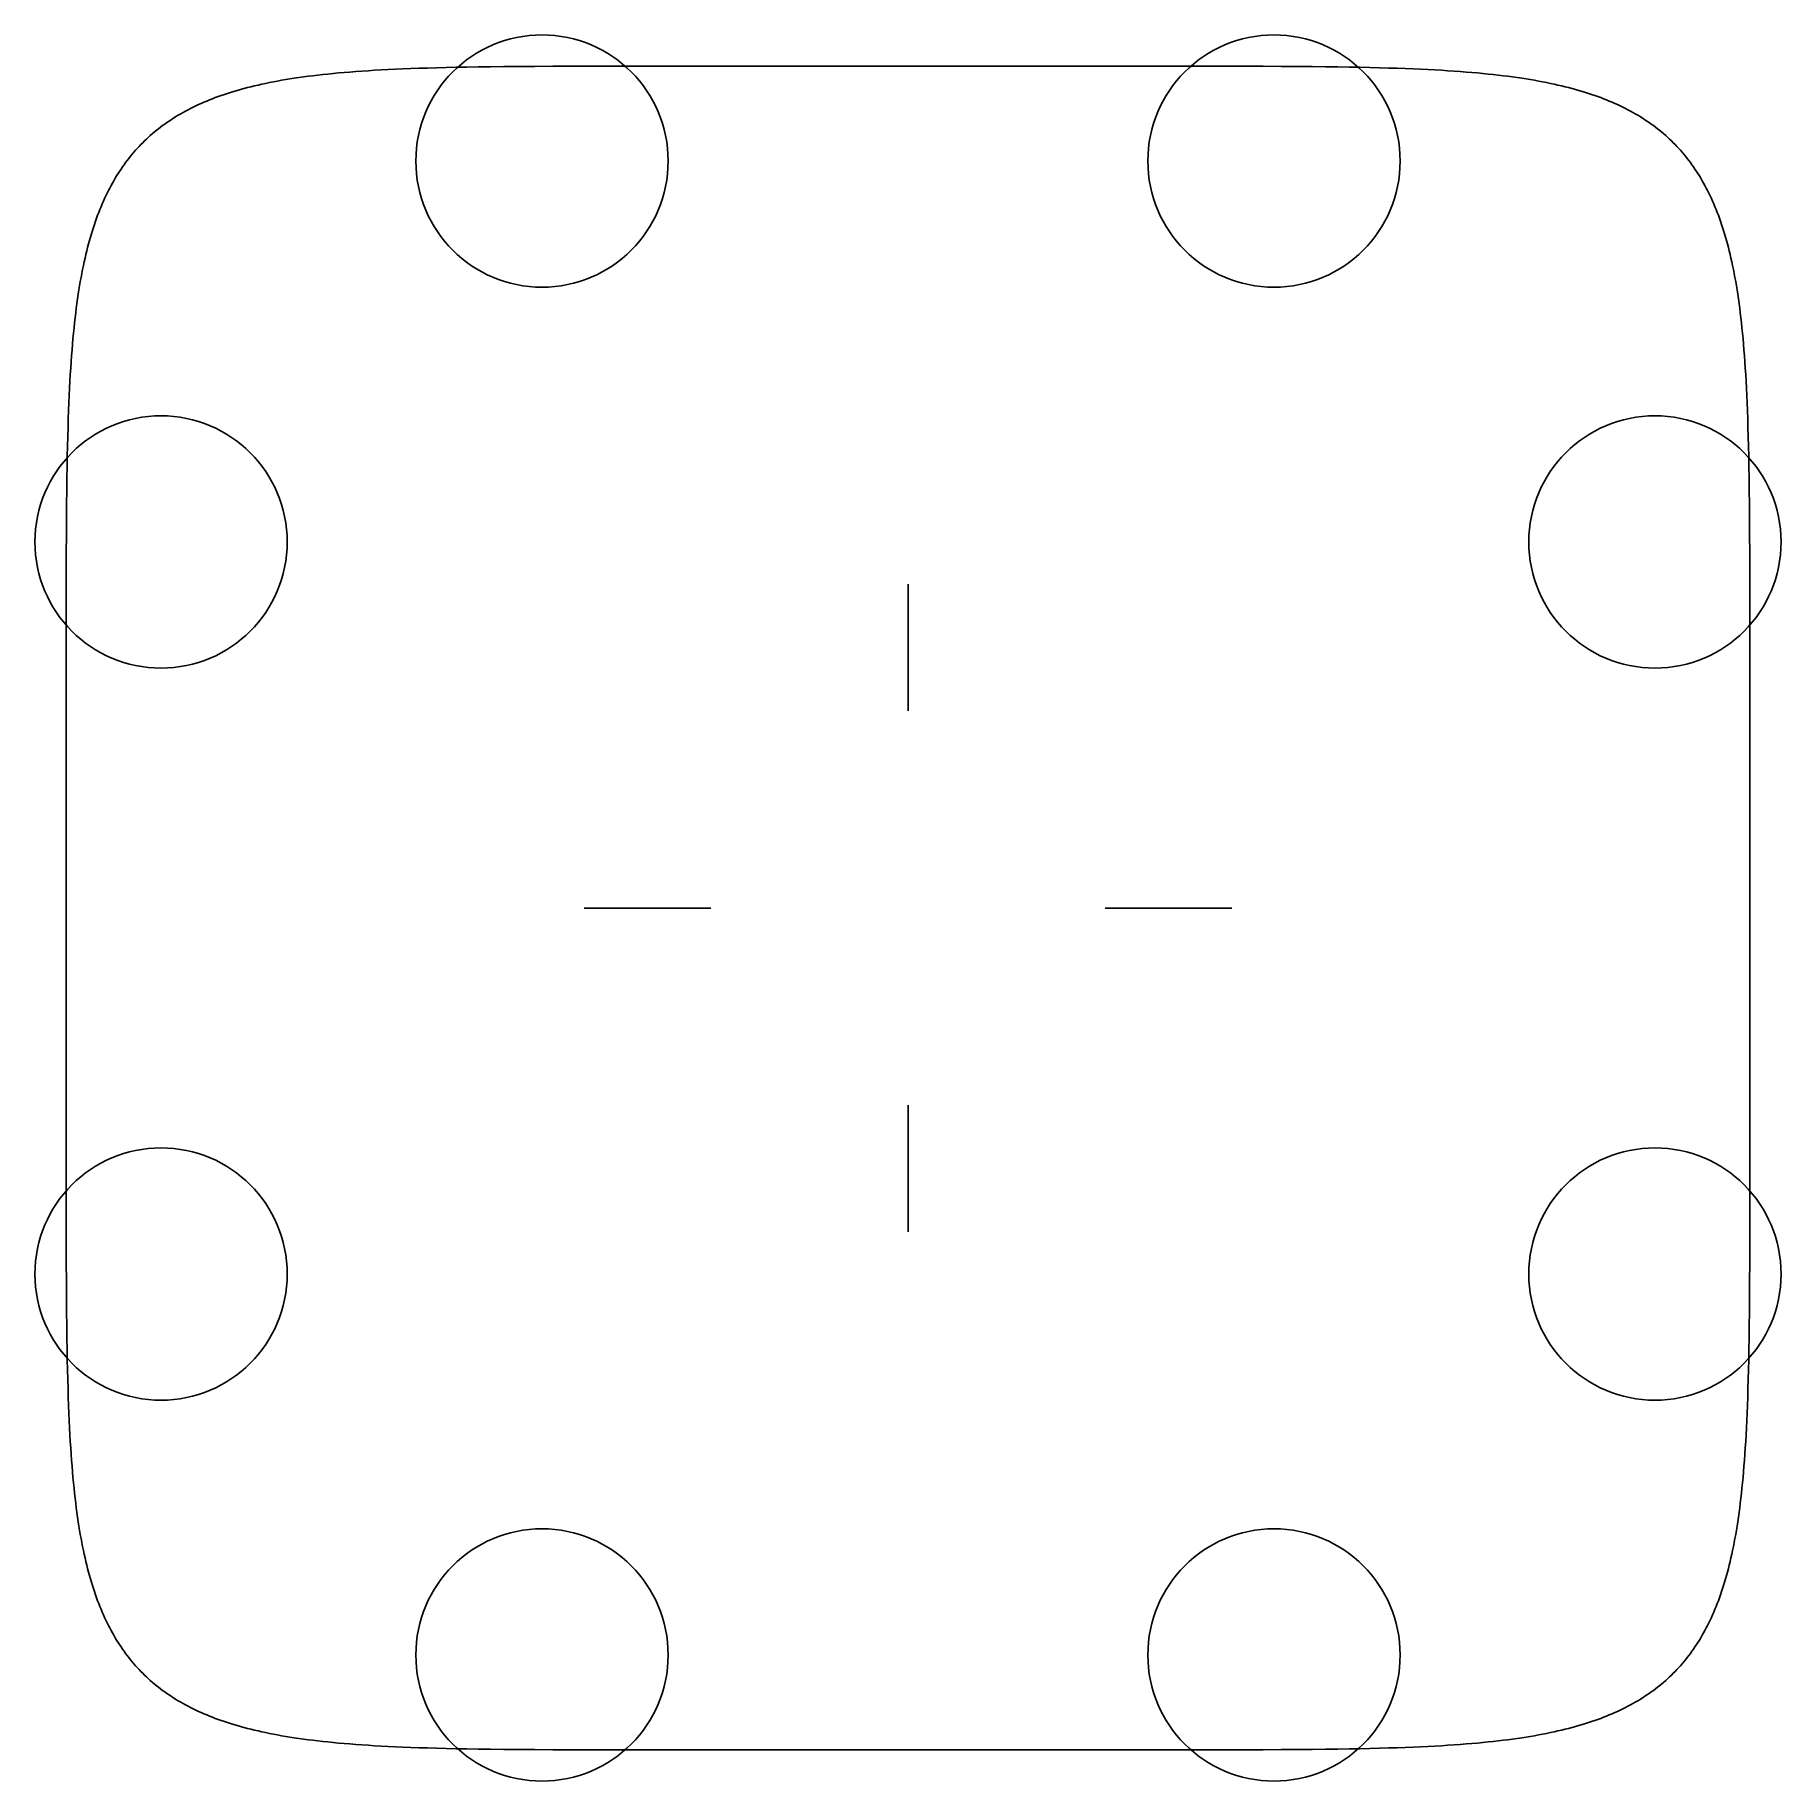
# Model space of a CAD drawing. Header units: metres. Extents: x -83 to 83, y -83 to 83.
import ezdxf

# ---------------------------------------------------------------- set-up
doc = ezdxf.new("R2010")
doc.units = ezdxf.units.M

msp = doc.modelspace()

# ---------------------------------------------------------------- linework, layer by layer
at = {"layer": 'ATTACH'}
for centre in [(-34.8161, 71.0514), (34.8161, 71.0514), (-71.0515, 34.8198), (71.0515, 34.8198), (-71.0515, -34.8198), (71.0515, -34.8198), (-34.8161, -71.0514), (34.8161, -71.0514)]:
    msp.add_circle(centre, 12, dxfattribs=at)
at = {"layer": 'OUTLINE'}
for p, q in [((-49.4422, 79.7565), (-50.1042, 79.7218)), ((-48.755, 79.7894), (-49.4422, 79.7565)), ((-48.0403, 79.8207), (-48.755, 79.7894)), ((-47.2954, 79.8502), (-48.0403, 79.8207)), ((-46.5173, 79.8781), (-47.2954, 79.8502)), ((-45.7024, 79.9042), (-46.5173, 79.8781)), ((-44.8463, 79.9287), (-45.7024, 79.9042)), ((-43.944, 79.9514), (-44.8463, 79.9287)), ((-42.9892, 79.9725), (-43.944, 79.9514)), ((-41.9742, 79.9918), (-42.9892, 79.9725)), ((-40.8892, 80.0095), (-41.9742, 79.9918)), ((-39.7219, 80.0255), (-40.8892, 80.0095)), ((-38.4557, 80.0398), (-39.7219, 80.0255)), ((-37.0685, 80.0524), (-38.4557, 80.0398)), ((-35.5286, 80.0634), (-37.0685, 80.0524)), ((-33.7892, 80.0726), (-35.5286, 80.0634)), ((-31.7752, 80.0802), (-33.7892, 80.0726)), ((-29.3544, 80.086), (-31.7752, 80.0802)), ((-26.252, 80.0903), (-29.3544, 80.086)), ((-21.6881, 80.0928), (-26.252, 80.0903)), ((0.0027, 80.0936), (-21.6881, 80.0928)), ((21.6881, 80.0928), (0.0027, 80.0936)), ((26.252, 80.0903), (21.6881, 80.0928)), ((29.3544, 80.086), (26.252, 80.0903)), ((31.7752, 80.0802), (29.3544, 80.086)), ((33.7892, 80.0726), (31.7752, 80.0802)), ((35.5286, 80.0634), (33.7892, 80.0726)), ((37.0685, 80.0524), (35.5286, 80.0634)), ((38.4557, 80.0398), (37.0685, 80.0524)), ((39.7219, 80.0255), (38.4557, 80.0398)), ((40.8892, 80.0095), (39.7219, 80.0255)), ((41.9742, 79.9918), (40.8892, 80.0095)), ((42.9892, 79.9725), (41.9742, 79.9918)), ((43.944, 79.9514), (42.9892, 79.9725)), ((44.8463, 79.9287), (43.944, 79.9514)), ((45.7024, 79.9042), (44.8463, 79.9287)), ((46.5173, 79.8781), (45.7024, 79.9042)), ((47.2954, 79.8502), (46.5173, 79.8781)), ((48.0403, 79.8207), (47.2954, 79.8502)), ((48.755, 79.7894), (48.0403, 79.8207)), ((49.4422, 79.7565), (48.755, 79.7894)), ((50.1042, 79.7218), (49.4422, 79.7565)), ((-62.5099, 78.1228), (-62.8445, 78.0382)), ((-62.1692, 78.2055), (-62.5099, 78.1228)), ((-61.8222, 78.2863), (-62.1692, 78.2055)), ((-61.4687, 78.3653), (-61.8222, 78.2863)), ((-61.1085, 78.4424), (-61.4687, 78.3653)), ((-60.7413, 78.5177), (-61.1085, 78.4424)), ((-60.3668, 78.5911), (-60.7413, 78.5177)), ((-59.9849, 78.6628), (-60.3668, 78.5911)), ((-59.5952, 78.7326), (-59.9849, 78.6628)), ((-59.1974, 78.8006), (-59.5952, 78.7326)), ((-58.7912, 78.8668), (-59.1974, 78.8006)), ((-58.3762, 78.9312), (-58.7912, 78.8668)), ((-57.952, 78.9938), (-58.3762, 78.9312)), ((-57.5183, 79.0546), (-57.952, 78.9938)), ((-57.0746, 79.1136), (-57.5183, 79.0546)), ((-56.6204, 79.1709), (-57.0746, 79.1136)), ((-56.1551, 79.2264), (-56.6204, 79.1709)), ((-55.6784, 79.2802), (-56.1551, 79.2264)), ((-55.1894, 79.3322), (-55.6784, 79.2802)), ((-54.6876, 79.3824), (-55.1894, 79.3322)), ((-54.1722, 79.4309), (-54.6876, 79.3824)), ((-53.6425, 79.4776), (-54.1722, 79.4309)), ((-53.0974, 79.5227), (-53.6425, 79.4776)), ((-52.5361, 79.5659), (-53.0974, 79.5227)), ((-51.9574, 79.6075), (-52.5361, 79.5659)), ((-51.3601, 79.6473), (-51.9574, 79.6075)), ((-50.7429, 79.6854), (-51.3601, 79.6473)), ((-50.1042, 79.7218), (-50.7429, 79.6854)), ((50.7429, 79.6854), (50.1042, 79.7218)), ((51.3601, 79.6473), (50.7429, 79.6854)), ((51.9574, 79.6075), (51.3601, 79.6473)), ((52.5361, 79.5659), (51.9574, 79.6075)), ((53.0974, 79.5227), (52.5361, 79.5659)), ((53.6425, 79.4776), (53.0974, 79.5227)), ((54.1722, 79.4309), (53.6425, 79.4776)), ((54.6876, 79.3824), (54.1722, 79.4309)), ((55.1894, 79.3322), (54.6876, 79.3824)), ((55.6784, 79.2802), (55.1894, 79.3322)), ((56.1551, 79.2264), (55.6784, 79.2802)), ((56.6204, 79.1709), (56.1551, 79.2264)), ((57.0746, 79.1136), (56.6204, 79.1709)), ((57.5183, 79.0546), (57.0746, 79.1136)), ((57.952, 78.9938), (57.5183, 79.0546)), ((58.3762, 78.9312), (57.952, 78.9938)), ((58.7912, 78.8668), (58.3762, 78.9312)), ((59.1974, 78.8006), (58.7912, 78.8668)), ((59.5952, 78.7326), (59.1974, 78.8006)), ((59.9849, 78.6628), (59.5952, 78.7326)), ((60.3668, 78.5911), (59.9849, 78.6628)), ((60.7413, 78.5177), (60.3668, 78.5911)), ((61.1085, 78.4424), (60.7413, 78.5177)), ((61.4687, 78.3653), (61.1085, 78.4424)), ((61.8222, 78.2863), (61.4687, 78.3653)), ((62.1692, 78.2055), (61.8222, 78.2863)), ((62.5099, 78.1228), (62.1692, 78.2055)), ((62.8445, 78.0382), (62.5099, 78.1228)), ((-67.4935, 76.4216), (-67.7463, 76.3035)), ((-67.2368, 76.5376), (-67.4935, 76.4216)), ((-66.976, 76.6516), (-67.2368, 76.5376)), ((-66.7112, 76.7635), (-66.976, 76.6516)), ((-66.4421, 76.8734), (-66.7112, 76.7635)), ((-66.1687, 76.9813), (-66.4421, 76.8734)), ((-65.8909, 77.0872), (-66.1687, 76.9813)), ((-65.6086, 77.191), (-65.8909, 77.0872)), ((-65.3217, 77.2929), (-65.6086, 77.191)), ((-65.03, 77.3929), (-65.3217, 77.2929)), ((-64.7334, 77.4908), (-65.03, 77.3929)), ((-64.4319, 77.5869), (-64.7334, 77.4908)), ((-64.1253, 77.6809), (-64.4319, 77.5869)), ((-63.8134, 77.7731), (-64.1253, 77.6809)), ((-63.496, 77.8634), (-63.8134, 77.7731)), ((-63.1731, 77.9517), (-63.496, 77.8634)), ((-62.8445, 78.0382), (-63.1731, 77.9517)), ((63.1731, 77.9517), (62.8445, 78.0382)), ((63.496, 77.8634), (63.1731, 77.9517)), ((63.8134, 77.7731), (63.496, 77.8634)), ((64.1253, 77.6809), (63.8134, 77.7731)), ((64.4319, 77.5869), (64.1253, 77.6809)), ((64.7334, 77.4908), (64.4319, 77.5869)), ((65.03, 77.3929), (64.7334, 77.4908)), ((65.3217, 77.2929), (65.03, 77.3929)), ((65.6086, 77.191), (65.3217, 77.2929)), ((65.8909, 77.0872), (65.6086, 77.191)), ((66.1687, 76.9813), (65.8909, 77.0872)), ((66.4421, 76.8734), (66.1687, 76.9813)), ((66.7112, 76.7635), (66.4421, 76.8734)), ((66.976, 76.6516), (66.7112, 76.7635)), ((67.2368, 76.5376), (66.976, 76.6516)), ((67.4935, 76.4216), (67.2368, 76.5376)), ((67.7463, 76.3035), (67.4935, 76.4216)), ((-70.2875, 74.8627), (-70.4984, 74.7183)), ((-70.0735, 75.0047), (-70.2875, 74.8627)), ((-69.8562, 75.1445), (-70.0735, 75.0047)), ((-69.6356, 75.282), (-69.8562, 75.1445)), ((-69.4118, 75.4173), (-69.6356, 75.282)), ((-69.1845, 75.5504), (-69.4118, 75.4173)), ((-68.9538, 75.6813), (-69.1845, 75.5504)), ((-68.7196, 75.81), (-68.9538, 75.6813)), ((-68.4818, 75.9366), (-68.7196, 75.81)), ((-68.2404, 76.061), (-68.4818, 75.9366)), ((-67.9952, 76.1833), (-68.2404, 76.061)), ((-67.7463, 76.3035), (-67.9952, 76.1833)), ((67.9952, 76.1833), (67.7463, 76.3035)), ((68.2404, 76.061), (67.9952, 76.1833)), ((68.4818, 75.9366), (68.2404, 76.061)), ((68.7196, 75.81), (68.4818, 75.9366)), ((68.9538, 75.6813), (68.7196, 75.81)), ((69.1845, 75.5504), (68.9538, 75.6813)), ((69.4118, 75.4173), (69.1845, 75.5504)), ((69.6356, 75.282), (69.4118, 75.4173)), ((69.8562, 75.1445), (69.6356, 75.282)), ((70.0735, 75.0047), (69.8562, 75.1445)), ((70.2875, 74.8627), (70.0735, 75.0047)), ((70.4984, 74.7183), (70.2875, 74.8627)), ((-72.4436, 73.1438), (-72.6226, 72.9727)), ((-72.2618, 73.3124), (-72.4436, 73.1438)), ((-72.0774, 73.4784), (-72.2618, 73.3124)), ((-71.8901, 73.6419), (-72.0774, 73.4784)), ((-71.7, 73.8029), (-71.8901, 73.6419)), ((-71.5071, 73.9615), (-71.7, 73.8029)), ((-71.3113, 74.1176), (-71.5071, 73.9615)), ((-71.1126, 74.2714), (-71.3113, 74.1176)), ((-70.9109, 74.4227), (-71.1126, 74.2714)), ((-70.7062, 74.5717), (-70.9109, 74.4227)), ((-70.4984, 74.7183), (-70.7062, 74.5717)), ((70.7062, 74.5717), (70.4984, 74.7183)), ((70.9109, 74.4227), (70.7062, 74.5717)), ((71.1126, 74.2714), (70.9109, 74.4227)), ((71.3113, 74.1176), (71.1126, 74.2714)), ((71.5071, 73.9615), (71.3113, 74.1176)), ((71.7, 73.8029), (71.5071, 73.9615)), ((71.8901, 73.6419), (71.7, 73.8029)), ((72.0774, 73.4784), (71.8901, 73.6419)), ((72.2618, 73.3124), (72.0774, 73.4784)), ((72.4436, 73.1438), (72.2618, 73.3124)), ((72.6226, 72.9727), (72.4436, 73.1438)), ((-73.9615, 71.5071), (-74.1176, 71.3113)), ((-73.8029, 71.7), (-73.9615, 71.5071)), ((-73.6419, 71.8901), (-73.8029, 71.7)), ((-73.4784, 72.0774), (-73.6419, 71.8901)), ((-73.3124, 72.2618), (-73.4784, 72.0774)), ((-73.1438, 72.4436), (-73.3124, 72.2618)), ((-72.9727, 72.6226), (-73.1438, 72.4436)), ((-72.799, 72.799), (-72.9727, 72.6226)), ((-72.6226, 72.9727), (-72.799, 72.799)), ((72.799, 72.799), (72.6226, 72.9727)), ((72.9727, 72.6226), (72.799, 72.799)), ((73.1438, 72.4436), (72.9727, 72.6226)), ((73.3124, 72.2618), (73.1438, 72.4436)), ((73.4784, 72.0774), (73.3124, 72.2618)), ((73.6419, 71.8901), (73.4784, 72.0774)), ((73.8029, 71.7), (73.6419, 71.8901)), ((73.9615, 71.5071), (73.8029, 71.7)), ((74.1176, 71.3113), (73.9615, 71.5071)), ((-75.1445, 69.8562), (-75.282, 69.6356)), ((-75.0047, 70.0735), (-75.1445, 69.8562)), ((-74.8627, 70.2875), (-75.0047, 70.0735)), ((-74.7183, 70.4984), (-74.8627, 70.2875)), ((-74.5717, 70.7062), (-74.7183, 70.4984)), ((-74.4227, 70.9109), (-74.5717, 70.7062)), ((-74.2714, 71.1126), (-74.4227, 70.9109)), ((-74.1176, 71.3113), (-74.2714, 71.1126)), ((74.2714, 71.1126), (74.1176, 71.3113)), ((74.4227, 70.9109), (74.2714, 71.1126)), ((74.5717, 70.7062), (74.4227, 70.9109)), ((74.7183, 70.4984), (74.5717, 70.7062)), ((74.8627, 70.2875), (74.7183, 70.4984)), ((75.0047, 70.0735), (74.8627, 70.2875)), ((75.1445, 69.8562), (75.0047, 70.0735)), ((75.282, 69.6356), (75.1445, 69.8562)), ((-76.061, 68.2404), (-76.1833, 67.9952)), ((-75.9366, 68.4818), (-76.061, 68.2404)), ((-75.81, 68.7196), (-75.9366, 68.4818)), ((-75.6813, 68.9538), (-75.81, 68.7196)), ((-75.5504, 69.1845), (-75.6813, 68.9538)), ((-75.4173, 69.4118), (-75.5504, 69.1845)), ((-75.282, 69.6356), (-75.4173, 69.4118)), ((75.4173, 69.4118), (75.282, 69.6356)), ((75.5504, 69.1845), (75.4173, 69.4118)), ((75.6813, 68.9538), (75.5504, 69.1845)), ((75.81, 68.7196), (75.6813, 68.9538)), ((75.9366, 68.4818), (75.81, 68.7196)), ((76.061, 68.2404), (75.9366, 68.4818)), ((76.1833, 67.9952), (76.061, 68.2404)), ((-76.8734, 66.4421), (-76.9813, 66.1687)), ((-76.7635, 66.7112), (-76.8734, 66.4421)), ((-76.6516, 66.976), (-76.7635, 66.7112)), ((-76.5376, 67.2368), (-76.6516, 66.976)), ((-76.4216, 67.4935), (-76.5376, 67.2368)), ((-76.3035, 67.7463), (-76.4216, 67.4935)), ((-76.1833, 67.9952), (-76.3035, 67.7463)), ((76.3035, 67.7463), (76.1833, 67.9952)), ((76.4216, 67.4935), (76.3035, 67.7463)), ((76.5376, 67.2368), (76.4216, 67.4935)), ((76.6516, 66.976), (76.5376, 67.2368)), ((76.7635, 66.7112), (76.6516, 66.976)), ((76.8734, 66.4421), (76.7635, 66.7112)), ((76.9813, 66.1687), (76.8734, 66.4421)), ((-77.3929, 65.03), (-77.4908, 64.7334)), ((-77.2929, 65.3217), (-77.3929, 65.03)), ((-77.191, 65.6086), (-77.2929, 65.3217)), ((-77.0872, 65.8909), (-77.191, 65.6086)), ((-76.9813, 66.1687), (-77.0872, 65.8909)), ((77.0872, 65.8909), (76.9813, 66.1687)), ((77.191, 65.6086), (77.0872, 65.8909)), ((77.2929, 65.3217), (77.191, 65.6086)), ((77.3929, 65.03), (77.2929, 65.3217)), ((77.4908, 64.7334), (77.3929, 65.03)), ((-77.9517, 63.1731), (-78.0382, 62.8445)), ((-77.8634, 63.496), (-77.9517, 63.1731)), ((-77.7731, 63.8134), (-77.8634, 63.496)), ((-77.6809, 64.1253), (-77.7731, 63.8134)), ((-77.5869, 64.4319), (-77.6809, 64.1253)), ((-77.4908, 64.7334), (-77.5869, 64.4319)), ((77.5869, 64.4319), (77.4908, 64.7334)), ((77.6809, 64.1253), (77.5869, 64.4319)), ((77.7731, 63.8134), (77.6809, 64.1253)), ((77.8634, 63.496), (77.7731, 63.8134)), ((77.9517, 63.1731), (77.8634, 63.496)), ((78.0382, 62.8445), (77.9517, 63.1731)), ((-78.3653, 61.4687), (-78.4424, 61.1085)), ((-78.2863, 61.8222), (-78.3653, 61.4687)), ((-78.2055, 62.1692), (-78.2863, 61.8222)), ((-78.1228, 62.5099), (-78.2055, 62.1692)), ((-78.0382, 62.8445), (-78.1228, 62.5099)), ((78.1228, 62.5099), (78.0382, 62.8445)), ((78.2055, 62.1692), (78.1228, 62.5099)), ((78.2863, 61.8222), (78.2055, 62.1692)), ((78.3653, 61.4687), (78.2863, 61.8222)), ((78.4424, 61.1085), (78.3653, 61.4687)), ((-78.6628, 59.9849), (-78.7326, 59.5952)), ((-78.5911, 60.3668), (-78.6628, 59.9849)), ((-78.5177, 60.7413), (-78.5911, 60.3668)), ((-78.4424, 61.1085), (-78.5177, 60.7413)), ((78.5177, 60.7413), (78.4424, 61.1085)), ((78.5911, 60.3668), (78.5177, 60.7413)), ((78.6628, 59.9849), (78.5911, 60.3668)), ((78.7326, 59.5952), (78.6628, 59.9849)), ((-78.9312, 58.3762), (-78.9938, 57.952)), ((-78.8668, 58.7912), (-78.9312, 58.3762)), ((-78.8006, 59.1974), (-78.8668, 58.7912)), ((-78.7326, 59.5952), (-78.8006, 59.1974)), ((78.8006, 59.1974), (78.7326, 59.5952)), ((78.8668, 58.7912), (78.8006, 59.1974)), ((78.9312, 58.3762), (78.8668, 58.7912)), ((78.9938, 57.952), (78.9312, 58.3762)), ((-79.1709, 56.6204), (-79.2264, 56.1551)), ((-79.1136, 57.0746), (-79.1709, 56.6204)), ((-79.0546, 57.5183), (-79.1136, 57.0746)), ((-78.9938, 57.952), (-79.0546, 57.5183)), ((79.0546, 57.5183), (78.9938, 57.952)), ((79.1136, 57.0746), (79.0546, 57.5183)), ((79.1709, 56.6204), (79.1136, 57.0746)), ((79.2264, 56.1551), (79.1709, 56.6204)), ((-79.3322, 55.1894), (-79.3824, 54.6876)), ((-79.2802, 55.6784), (-79.3322, 55.1894)), ((-79.2264, 56.1551), (-79.2802, 55.6784)), ((79.2802, 55.6784), (79.2264, 56.1551)), ((79.3322, 55.1894), (79.2802, 55.6784)), ((79.3824, 54.6876), (79.3322, 55.1894)), ((-79.4776, 53.6425), (-79.5227, 53.0974)), ((-79.4309, 54.1722), (-79.4776, 53.6425)), ((-79.3824, 54.6876), (-79.4309, 54.1722)), ((79.4309, 54.1722), (79.3824, 54.6876)), ((79.4776, 53.6425), (79.4309, 54.1722)), ((79.5227, 53.0974), (79.4776, 53.6425)), ((-79.6075, 51.9574), (-79.6473, 51.3601)), ((-79.5659, 52.5361), (-79.6075, 51.9574)), ((-79.5227, 53.0974), (-79.5659, 52.5361)), ((79.5659, 52.5361), (79.5227, 53.0974)), ((79.6075, 51.9574), (79.5659, 52.5361)), ((79.6473, 51.3601), (79.6075, 51.9574)), ((-79.7218, 50.1042), (-79.7565, 49.4422)), ((-79.6854, 50.7429), (-79.7218, 50.1042)), ((-79.6473, 51.3601), (-79.6854, 50.7429)), ((79.6854, 50.7429), (79.6473, 51.3601)), ((79.7218, 50.1042), (79.6854, 50.7429)), ((79.7565, 49.4422), (79.7218, 50.1042)), ((-79.7894, 48.755), (-79.8207, 48.0403)), ((-79.7565, 49.4422), (-79.7894, 48.755)), ((79.7894, 48.755), (79.7565, 49.4422)), ((79.8207, 48.0403), (79.7894, 48.755)), ((-79.8781, 46.5173), (-79.9042, 45.7024)), ((-79.8502, 47.2954), (-79.8781, 46.5173)), ((-79.8207, 48.0403), (-79.8502, 47.2954)), ((79.8502, 47.2954), (79.8207, 48.0403)), ((79.8781, 46.5173), (79.8502, 47.2954)), ((79.9042, 45.7024), (79.8781, 46.5173)), ((-79.9042, 45.7024), (-79.9287, 44.8463)), ((79.9287, 44.8463), (79.9042, 45.7024)), ((-79.9514, 43.944), (-79.9725, 42.9892)), ((-79.9287, 44.8463), (-79.9514, 43.944)), ((79.9514, 43.944), (79.9287, 44.8463)), ((79.9725, 42.9892), (79.9514, 43.944)), ((-79.9918, 41.9742), (-80.0095, 40.8892)), ((-79.9725, 42.9892), (-79.9918, 41.9742)), ((79.9918, 41.9742), (79.9725, 42.9892)), ((80.0095, 40.8892), (79.9918, 41.9742)), ((-80.0095, 40.8892), (-80.0255, 39.7219)), ((80.0255, 39.7219), (80.0095, 40.8892)), ((-80.0398, 38.4557), (-80.0524, 37.0685)), ((-80.0255, 39.7219), (-80.0398, 38.4557)), ((80.0398, 38.4557), (80.0255, 39.7219)), ((80.0524, 37.0685), (80.0398, 38.4557)), ((-80.0524, 37.0685), (-80.0634, 35.5286)), ((80.0634, 35.5286), (80.0524, 37.0685)), ((-80.0634, 35.5286), (-80.0726, 33.7892)), ((80.0726, 33.7892), (80.0634, 35.5286)), ((-80.0726, 33.7892), (-80.0802, 31.7752)), ((80.0802, 31.7752), (80.0726, 33.7892)), ((-80.0802, 31.7752), (-80.086, 29.3544)), ((80.086, 29.3544), (80.0802, 31.7752)), ((-80.086, 29.3544), (-80.0903, 26.252)), ((80.0903, 26.252), (80.086, 29.3544)), ((-80.0903, 26.252), (-80.0928, 21.6881)), ((80.0928, 21.6881), (80.0903, 26.252)), ((-80.0928, 21.6881), (-80.0936, 0.0033)), ((80.0936, 0), (80.0928, 21.6881)), ((-80.0936, 0.0033), (-80.0928, -21.6881)), ((80.0928, -21.6881), (80.0936, 0)), ((-80.0928, -21.6881), (-80.0903, -26.252)), ((80.0903, -26.252), (80.0928, -21.6881)), ((-80.0903, -26.252), (-80.086, -29.3544)), ((80.086, -29.3544), (80.0903, -26.252)), ((-80.086, -29.3544), (-80.0802, -31.7752)), ((80.0802, -31.7752), (80.086, -29.3544)), ((-80.0802, -31.7752), (-80.0726, -33.7892)), ((80.0726, -33.7892), (80.0802, -31.7752)), ((-80.0726, -33.7892), (-80.0634, -35.5286)), ((80.0634, -35.5286), (80.0726, -33.7892)), ((-80.0634, -35.5286), (-80.0524, -37.0685)), ((80.0524, -37.0685), (80.0634, -35.5286)), ((-80.0524, -37.0685), (-80.0398, -38.4557)), ((80.0398, -38.4557), (80.0524, -37.0685)), ((-80.0398, -38.4557), (-80.0255, -39.7219)), ((-80.0255, -39.7219), (-80.0095, -40.8892)), ((80.0095, -40.8892), (80.0255, -39.7219)), ((80.0255, -39.7219), (80.0398, -38.4557)), ((-80.0095, -40.8892), (-79.9918, -41.9742)), ((79.9918, -41.9742), (80.0095, -40.8892)), ((-79.9918, -41.9742), (-79.9725, -42.9892)), ((-79.9725, -42.9892), (-79.9514, -43.944)), ((79.9514, -43.944), (79.9725, -42.9892)), ((79.9725, -42.9892), (79.9918, -41.9742)), ((-79.9514, -43.944), (-79.9287, -44.8463)), ((-79.9287, -44.8463), (-79.9042, -45.7024)), ((79.9042, -45.7024), (79.9287, -44.8463)), ((79.9287, -44.8463), (79.9514, -43.944)), ((-79.9042, -45.7024), (-79.8781, -46.5173)), ((79.8781, -46.5173), (79.9042, -45.7024)), ((-79.8781, -46.5173), (-79.8502, -47.2954)), ((-79.8502, -47.2954), (-79.8207, -48.0403)), ((-79.8207, -48.0403), (-79.7894, -48.755)), ((79.7894, -48.755), (79.8207, -48.0403)), ((79.8207, -48.0403), (79.8502, -47.2954)), ((79.8502, -47.2954), (79.8781, -46.5173)), ((-79.7894, -48.755), (-79.7565, -49.4422)), ((-79.7565, -49.4422), (-79.7218, -50.1042)), ((79.7218, -50.1042), (79.7565, -49.4422)), ((79.7565, -49.4422), (79.7894, -48.755)), ((-79.7218, -50.1042), (-79.6854, -50.7429)), ((-79.6854, -50.7429), (-79.6473, -51.3601)), ((-79.6473, -51.3601), (-79.6075, -51.9574)), ((79.6075, -51.9574), (79.6473, -51.3601)), ((79.6473, -51.3601), (79.6854, -50.7429)), ((79.6854, -50.7429), (79.7218, -50.1042)), ((-79.6075, -51.9574), (-79.5659, -52.5361)), ((-79.5659, -52.5361), (-79.5227, -53.0974)), ((-79.5227, -53.0974), (-79.4776, -53.6425)), ((79.4776, -53.6425), (79.5227, -53.0974)), ((79.5227, -53.0974), (79.5659, -52.5361)), ((79.5659, -52.5361), (79.6075, -51.9574)), ((-79.4776, -53.6425), (-79.4309, -54.1722)), ((-79.4309, -54.1722), (-79.3824, -54.6876)), ((-79.3824, -54.6876), (-79.3322, -55.1894)), ((79.3322, -55.1894), (79.3824, -54.6876)), ((79.3824, -54.6876), (79.4309, -54.1722)), ((79.4309, -54.1722), (79.4776, -53.6425)), ((-79.3322, -55.1894), (-79.2802, -55.6784)), ((-79.2802, -55.6784), (-79.2264, -56.1551)), ((-79.2264, -56.1551), (-79.1709, -56.6204)), ((79.1709, -56.6204), (79.2264, -56.1551)), ((79.2264, -56.1551), (79.2802, -55.6784)), ((79.2802, -55.6784), (79.3322, -55.1894)), ((-79.1709, -56.6204), (-79.1136, -57.0746)), ((-79.1136, -57.0746), (-79.0546, -57.5183)), ((-79.0546, -57.5183), (-78.9938, -57.952)), ((-78.9938, -57.952), (-78.9312, -58.3762)), ((78.9312, -58.3762), (78.9938, -57.952)), ((78.9938, -57.952), (79.0546, -57.5183)), ((79.0546, -57.5183), (79.1136, -57.0746)), ((79.1136, -57.0746), (79.1709, -56.6204)), ((-78.9312, -58.3762), (-78.8668, -58.7912)), ((-78.8668, -58.7912), (-78.8006, -59.1974)), ((-78.8006, -59.1974), (-78.7326, -59.5952)), ((-78.7326, -59.5952), (-78.6628, -59.9849)), ((78.6628, -59.9849), (78.7326, -59.5952)), ((78.7326, -59.5952), (78.8006, -59.1974)), ((78.8006, -59.1974), (78.8668, -58.7912)), ((78.8668, -58.7912), (78.9312, -58.3762)), ((-78.6628, -59.9849), (-78.5911, -60.3668)), ((-78.5911, -60.3668), (-78.5177, -60.7413)), ((-78.5177, -60.7413), (-78.4424, -61.1085)), ((-78.4424, -61.1085), (-78.3653, -61.4687)), ((78.3653, -61.4687), (78.4424, -61.1085)), ((78.4424, -61.1085), (78.5177, -60.7413)), ((78.5177, -60.7413), (78.5911, -60.3668)), ((78.5911, -60.3668), (78.6628, -59.9849)), ((-78.3653, -61.4687), (-78.2863, -61.8222)), ((-78.2863, -61.8222), (-78.2055, -62.1692)), ((-78.2055, -62.1692), (-78.1228, -62.5099)), ((-78.1228, -62.5099), (-78.0382, -62.8445)), ((-78.0382, -62.8445), (-77.9517, -63.1731)), ((77.9517, -63.1731), (78.0382, -62.8445)), ((78.0382, -62.8445), (78.1228, -62.5099)), ((78.1228, -62.5099), (78.2055, -62.1692)), ((78.2055, -62.1692), (78.2863, -61.8222)), ((78.2863, -61.8222), (78.3653, -61.4687)), ((-77.9517, -63.1731), (-77.8634, -63.496)), ((-77.8634, -63.496), (-77.7731, -63.8134)), ((-77.7731, -63.8134), (-77.6809, -64.1253)), ((-77.6809, -64.1253), (-77.5869, -64.4319)), ((-77.5869, -64.4319), (-77.4908, -64.7334)), ((-77.4908, -64.7334), (-77.3929, -65.03)), ((77.3929, -65.03), (77.4908, -64.7334)), ((77.4908, -64.7334), (77.5869, -64.4319)), ((77.5869, -64.4319), (77.6809, -64.1253)), ((77.6809, -64.1253), (77.7731, -63.8134)), ((77.7731, -63.8134), (77.8634, -63.496)), ((77.8634, -63.496), (77.9517, -63.1731)), ((-77.3929, -65.03), (-77.2929, -65.3217)), ((-77.2929, -65.3217), (-77.191, -65.6086)), ((-77.191, -65.6086), (-77.0872, -65.8909)), ((-77.0872, -65.8909), (-76.9813, -66.1687)), ((-76.9813, -66.1687), (-76.8734, -66.4421)), ((76.8734, -66.4421), (76.9813, -66.1687)), ((76.9813, -66.1687), (77.0872, -65.8909)), ((77.0872, -65.8909), (77.191, -65.6086)), ((77.191, -65.6086), (77.2929, -65.3217)), ((77.2929, -65.3217), (77.3929, -65.03)), ((-76.8734, -66.4421), (-76.7635, -66.7112)), ((-76.7635, -66.7112), (-76.6516, -66.976)), ((-76.6516, -66.976), (-76.5376, -67.2368)), ((-76.5376, -67.2368), (-76.4216, -67.4935)), ((-76.4216, -67.4935), (-76.3035, -67.7463)), ((-76.3035, -67.7463), (-76.1833, -67.9952)), ((-76.1833, -67.9952), (-76.061, -68.2404)), ((76.061, -68.2404), (76.1833, -67.9952)), ((76.1833, -67.9952), (76.3035, -67.7463)), ((76.3035, -67.7463), (76.4216, -67.4935)), ((76.4216, -67.4935), (76.5376, -67.2368)), ((76.5376, -67.2368), (76.6516, -66.976)), ((76.6516, -66.976), (76.7635, -66.7112)), ((76.7635, -66.7112), (76.8734, -66.4421)), ((-76.061, -68.2404), (-75.9366, -68.4818)), ((-75.9366, -68.4818), (-75.81, -68.7196)), ((-75.81, -68.7196), (-75.6813, -68.9538)), ((-75.6813, -68.9538), (-75.5504, -69.1845)), ((-75.5504, -69.1845), (-75.4173, -69.4118)), ((-75.4173, -69.4118), (-75.282, -69.6356)), ((-75.282, -69.6356), (-75.1445, -69.8562)), ((75.1445, -69.8562), (75.282, -69.6356)), ((75.282, -69.6356), (75.4173, -69.4118)), ((75.4173, -69.4118), (75.5504, -69.1845)), ((75.5504, -69.1845), (75.6813, -68.9538)), ((75.6813, -68.9538), (75.81, -68.7196)), ((75.81, -68.7196), (75.9366, -68.4818)), ((75.9366, -68.4818), (76.061, -68.2404)), ((-75.1445, -69.8562), (-75.0047, -70.0735)), ((-75.0047, -70.0735), (-74.8627, -70.2875)), ((-74.8627, -70.2875), (-74.7183, -70.4984)), ((-74.7183, -70.4984), (-74.5717, -70.7062)), ((-74.5717, -70.7062), (-74.4227, -70.9109)), ((-74.4227, -70.9109), (-74.2714, -71.1126)), ((-74.2714, -71.1126), (-74.1176, -71.3113)), ((-74.1176, -71.3113), (-73.9615, -71.5071)), ((73.9615, -71.5071), (74.1176, -71.3113)), ((74.1176, -71.3113), (74.2714, -71.1126)), ((74.2714, -71.1126), (74.4227, -70.9109)), ((74.4227, -70.9109), (74.5717, -70.7062)), ((74.5717, -70.7062), (74.7183, -70.4984)), ((74.7183, -70.4984), (74.8627, -70.2875)), ((74.8627, -70.2875), (75.0047, -70.0735)), ((75.0047, -70.0735), (75.1445, -69.8562)), ((-73.9615, -71.5071), (-73.8029, -71.7)), ((-73.8029, -71.7), (-73.6419, -71.8901)), ((-73.6419, -71.8901), (-73.4784, -72.0774)), ((-73.4784, -72.0774), (-73.3124, -72.2618)), ((-73.3124, -72.2618), (-73.1438, -72.4436)), ((-73.1438, -72.4436), (-72.9727, -72.6226)), ((-72.9727, -72.6226), (-72.799, -72.799)), ((-72.799, -72.799), (-72.6226, -72.9727)), ((-72.6226, -72.9727), (-72.4436, -73.1438)), ((72.4436, -73.1438), (72.6226, -72.9727)), ((72.6226, -72.9727), (72.799, -72.799)), ((72.799, -72.799), (72.9727, -72.6226)), ((72.9727, -72.6226), (73.1438, -72.4436)), ((73.1438, -72.4436), (73.3124, -72.2618)), ((73.3124, -72.2618), (73.4784, -72.0774)), ((73.4784, -72.0774), (73.6419, -71.8901)), ((73.6419, -71.8901), (73.8029, -71.7)), ((73.8029, -71.7), (73.9615, -71.5071)), ((-72.4436, -73.1438), (-72.2618, -73.3124)), ((-72.2618, -73.3124), (-72.0774, -73.4784)), ((-72.0774, -73.4784), (-71.8901, -73.6419)), ((-71.8901, -73.6419), (-71.7, -73.8029)), ((-71.7, -73.8029), (-71.5071, -73.9615)), ((-71.5071, -73.9615), (-71.3113, -74.1176)), ((-71.3113, -74.1176), (-71.1126, -74.2714)), ((-71.1126, -74.2714), (-70.9109, -74.4227)), ((-70.9109, -74.4227), (-70.7062, -74.5717)), ((-70.7062, -74.5717), (-70.4984, -74.7183)), ((-70.4984, -74.7183), (-70.2875, -74.8627)), ((70.2875, -74.8627), (70.4984, -74.7183)), ((70.4984, -74.7183), (70.7062, -74.5717)), ((70.7062, -74.5717), (70.9109, -74.4227)), ((70.9109, -74.4227), (71.1126, -74.2714)), ((71.1126, -74.2714), (71.3113, -74.1176)), ((71.3113, -74.1176), (71.5071, -73.9615)), ((71.5071, -73.9615), (71.7, -73.8029)), ((71.7, -73.8029), (71.8901, -73.6419)), ((71.8901, -73.6419), (72.0774, -73.4784)), ((72.0774, -73.4784), (72.2618, -73.3124)), ((72.2618, -73.3124), (72.4436, -73.1438)), ((-70.2875, -74.8627), (-70.0735, -75.0047)), ((-70.0735, -75.0047), (-69.8562, -75.1445)), ((-69.8562, -75.1445), (-69.6356, -75.282)), ((-69.6356, -75.282), (-69.4118, -75.4173)), ((-69.4118, -75.4173), (-69.1845, -75.5504)), ((-69.1845, -75.5504), (-68.9538, -75.6813)), ((-68.9538, -75.6813), (-68.7196, -75.81)), ((-68.7196, -75.81), (-68.4818, -75.9366)), ((-68.4818, -75.9366), (-68.2404, -76.061)), ((-68.2404, -76.061), (-67.9952, -76.1833)), ((-67.9952, -76.1833), (-67.7463, -76.3035)), ((-67.7463, -76.3035), (-67.4935, -76.4216)), ((67.4935, -76.4216), (67.7463, -76.3035)), ((67.7463, -76.3035), (67.9952, -76.1833)), ((67.9952, -76.1833), (68.2404, -76.061)), ((68.2404, -76.061), (68.4818, -75.9366)), ((68.4818, -75.9366), (68.7196, -75.81)), ((68.7196, -75.81), (68.9538, -75.6813)), ((68.9538, -75.6813), (69.1845, -75.5504)), ((69.1845, -75.5504), (69.4118, -75.4173)), ((69.4118, -75.4173), (69.6356, -75.282)), ((69.6356, -75.282), (69.8562, -75.1445)), ((69.8562, -75.1445), (70.0735, -75.0047)), ((70.0735, -75.0047), (70.2875, -74.8627)), ((-67.4935, -76.4216), (-67.2368, -76.5376)), ((-67.2368, -76.5376), (-66.976, -76.6516)), ((-66.976, -76.6516), (-66.7112, -76.7635)), ((-66.7112, -76.7635), (-66.4421, -76.8734)), ((-66.4421, -76.8734), (-66.1687, -76.9813)), ((-66.1687, -76.9813), (-65.8909, -77.0872)), ((-65.8909, -77.0872), (-65.6086, -77.191)), ((-65.6086, -77.191), (-65.3217, -77.2929)), ((-65.3217, -77.2929), (-65.03, -77.3929)), ((-65.03, -77.3929), (-64.7334, -77.4908)), ((-64.7334, -77.4908), (-64.4319, -77.5869)), ((-64.4319, -77.5869), (-64.1253, -77.6809)), ((-64.1253, -77.6809), (-63.8134, -77.7731)), ((-63.8134, -77.7731), (-63.496, -77.8634)), ((-63.496, -77.8634), (-63.1731, -77.9517)), ((-63.1731, -77.9517), (-62.8445, -78.0382)), ((-62.8445, -78.0382), (-62.5099, -78.1228)), ((62.5099, -78.1228), (62.8445, -78.0382)), ((62.8445, -78.0382), (63.1731, -77.9517)), ((63.1731, -77.9517), (63.496, -77.8634)), ((63.496, -77.8634), (63.8134, -77.7731)), ((63.8134, -77.7731), (64.1253, -77.6809)), ((64.1253, -77.6809), (64.4319, -77.5869)), ((64.4319, -77.5869), (64.7334, -77.4908)), ((64.7334, -77.4908), (65.03, -77.3929)), ((65.03, -77.3929), (65.3217, -77.2929)), ((65.3217, -77.2929), (65.6086, -77.191)), ((65.6086, -77.191), (65.8909, -77.0872)), ((65.8909, -77.0872), (66.1687, -76.9813)), ((66.1687, -76.9813), (66.4421, -76.8734)), ((66.4421, -76.8734), (66.7112, -76.7635)), ((66.7112, -76.7635), (66.976, -76.6516)), ((66.976, -76.6516), (67.2368, -76.5376)), ((67.2368, -76.5376), (67.4935, -76.4216)), ((-62.5099, -78.1228), (-62.1692, -78.2055)), ((-62.1692, -78.2055), (-61.8222, -78.2863)), ((-61.8222, -78.2863), (-61.4687, -78.3653)), ((-61.4687, -78.3653), (-61.1085, -78.4424)), ((-61.1085, -78.4424), (-60.7413, -78.5177)), ((-60.7413, -78.5177), (-60.3668, -78.5911)), ((-60.3668, -78.5911), (-59.9849, -78.6628)), ((-59.9849, -78.6628), (-59.5952, -78.7326)), ((-59.5952, -78.7326), (-59.1974, -78.8006)), ((-59.1974, -78.8006), (-58.7912, -78.8668)), ((-58.7912, -78.8668), (-58.3762, -78.9312)), ((-58.3762, -78.9312), (-57.952, -78.9938)), ((-57.952, -78.9938), (-57.5183, -79.0546)), ((-57.5183, -79.0546), (-57.0746, -79.1136)), ((-57.0746, -79.1136), (-56.6204, -79.1709)), ((-56.6204, -79.1709), (-56.1551, -79.2264)), ((-56.1551, -79.2264), (-55.6784, -79.2802)), ((-55.6784, -79.2802), (-55.1894, -79.3322)), ((-55.1894, -79.3322), (-54.6876, -79.3824)), ((-54.6876, -79.3824), (-54.1722, -79.4309)), ((-54.1722, -79.4309), (-53.6425, -79.4776)), ((-53.6425, -79.4776), (-53.0974, -79.5227)), ((-53.0974, -79.5227), (-52.5361, -79.5659)), ((-52.5361, -79.5659), (-51.9574, -79.6075)), ((-51.9574, -79.6075), (-51.3601, -79.6473)), ((-51.3601, -79.6473), (-50.7429, -79.6854)), ((-50.7429, -79.6854), (-50.1042, -79.7218)), ((-50.1042, -79.7218), (-49.4422, -79.7565)), ((49.4422, -79.7565), (50.1042, -79.7218)), ((50.1042, -79.7218), (50.7429, -79.6854)), ((50.7429, -79.6854), (51.3601, -79.6473)), ((51.3601, -79.6473), (51.9574, -79.6075)), ((51.9574, -79.6075), (52.5361, -79.5659)), ((52.5361, -79.5659), (53.0974, -79.5227)), ((53.0974, -79.5227), (53.6425, -79.4776)), ((53.6425, -79.4776), (54.1722, -79.4309)), ((54.1722, -79.4309), (54.6876, -79.3824)), ((54.6876, -79.3824), (55.1894, -79.3322)), ((55.1894, -79.3322), (55.6784, -79.2802)), ((55.6784, -79.2802), (56.1551, -79.2264)), ((56.1551, -79.2264), (56.6204, -79.1709)), ((56.6204, -79.1709), (57.0746, -79.1136)), ((57.0746, -79.1136), (57.5183, -79.0546)), ((57.5183, -79.0546), (57.952, -78.9938)), ((57.952, -78.9938), (58.3762, -78.9312)), ((58.3762, -78.9312), (58.7912, -78.8668)), ((58.7912, -78.8668), (59.1974, -78.8006)), ((59.1974, -78.8006), (59.5952, -78.7326)), ((59.5952, -78.7326), (59.9849, -78.6628)), ((59.9849, -78.6628), (60.3668, -78.5911)), ((60.3668, -78.5911), (60.7413, -78.5177)), ((60.7413, -78.5177), (61.1085, -78.4424)), ((61.1085, -78.4424), (61.4687, -78.3653)), ((61.4687, -78.3653), (61.8222, -78.2863)), ((61.8222, -78.2863), (62.1692, -78.2055)), ((62.1692, -78.2055), (62.5099, -78.1228)), ((-49.4422, -79.7565), (-48.755, -79.7894)), ((-48.755, -79.7894), (-48.0403, -79.8207)), ((-48.0403, -79.8207), (-47.2954, -79.8502)), ((-47.2954, -79.8502), (-46.5173, -79.8781)), ((-46.5173, -79.8781), (-45.7024, -79.9042)), ((-45.7024, -79.9042), (-44.8463, -79.9287)), ((-44.8463, -79.9287), (-43.944, -79.9514)), ((-43.944, -79.9514), (-42.9892, -79.9725)), ((-42.9892, -79.9725), (-41.9742, -79.9918)), ((-41.9742, -79.9918), (-40.8892, -80.0095)), ((-40.8892, -80.0095), (-39.7219, -80.0255)), ((-39.7219, -80.0255), (-38.4557, -80.0398)), ((-38.4557, -80.0398), (-37.0685, -80.0524)), ((-37.0685, -80.0524), (-35.5286, -80.0634)), ((-35.5286, -80.0634), (-33.7892, -80.0726)), ((-33.7892, -80.0726), (-31.7752, -80.0802)), ((-31.7752, -80.0802), (-29.3544, -80.086)), ((-29.3544, -80.086), (-26.252, -80.0903)), ((-26.252, -80.0903), (-21.6881, -80.0928)), ((-21.6881, -80.0928), (-0.0037, -80.0936)), ((-0.0037, -80.0936), (21.6881, -80.0928)), ((21.6881, -80.0928), (26.252, -80.0903)), ((26.252, -80.0903), (29.3544, -80.086)), ((29.3544, -80.086), (31.7752, -80.0802)), ((31.7752, -80.0802), (33.7892, -80.0726)), ((33.7892, -80.0726), (35.5286, -80.0634)), ((35.5286, -80.0634), (37.0685, -80.0524)), ((37.0685, -80.0524), (38.4557, -80.0398)), ((38.4557, -80.0398), (39.7219, -80.0255)), ((39.7219, -80.0255), (40.8892, -80.0095)), ((40.8892, -80.0095), (41.9742, -79.9918)), ((41.9742, -79.9918), (42.9892, -79.9725)), ((42.9892, -79.9725), (43.944, -79.9514)), ((43.944, -79.9514), (44.8463, -79.9287)), ((44.8463, -79.9287), (45.7024, -79.9042)), ((45.7024, -79.9042), (46.5173, -79.8781)), ((46.5173, -79.8781), (47.2954, -79.8502)), ((47.2954, -79.8502), (48.0403, -79.8207)), ((48.0403, -79.8207), (48.755, -79.7894)), ((48.755, -79.7894), (49.4422, -79.7565))]:
    msp.add_line(p, q, dxfattribs=at)
at = {"layer": 'SLITS'}
for p, q in [((0, 18.7507), (0, 30.7916)), ((-18.7507, 0), (-30.7916, 0)), ((18.7507, 0), (30.7916, 0)), ((0, -18.7507), (0, -30.7916))]:
    msp.add_line(p, q, dxfattribs=at)

doc.saveas('drawing.dxf')
